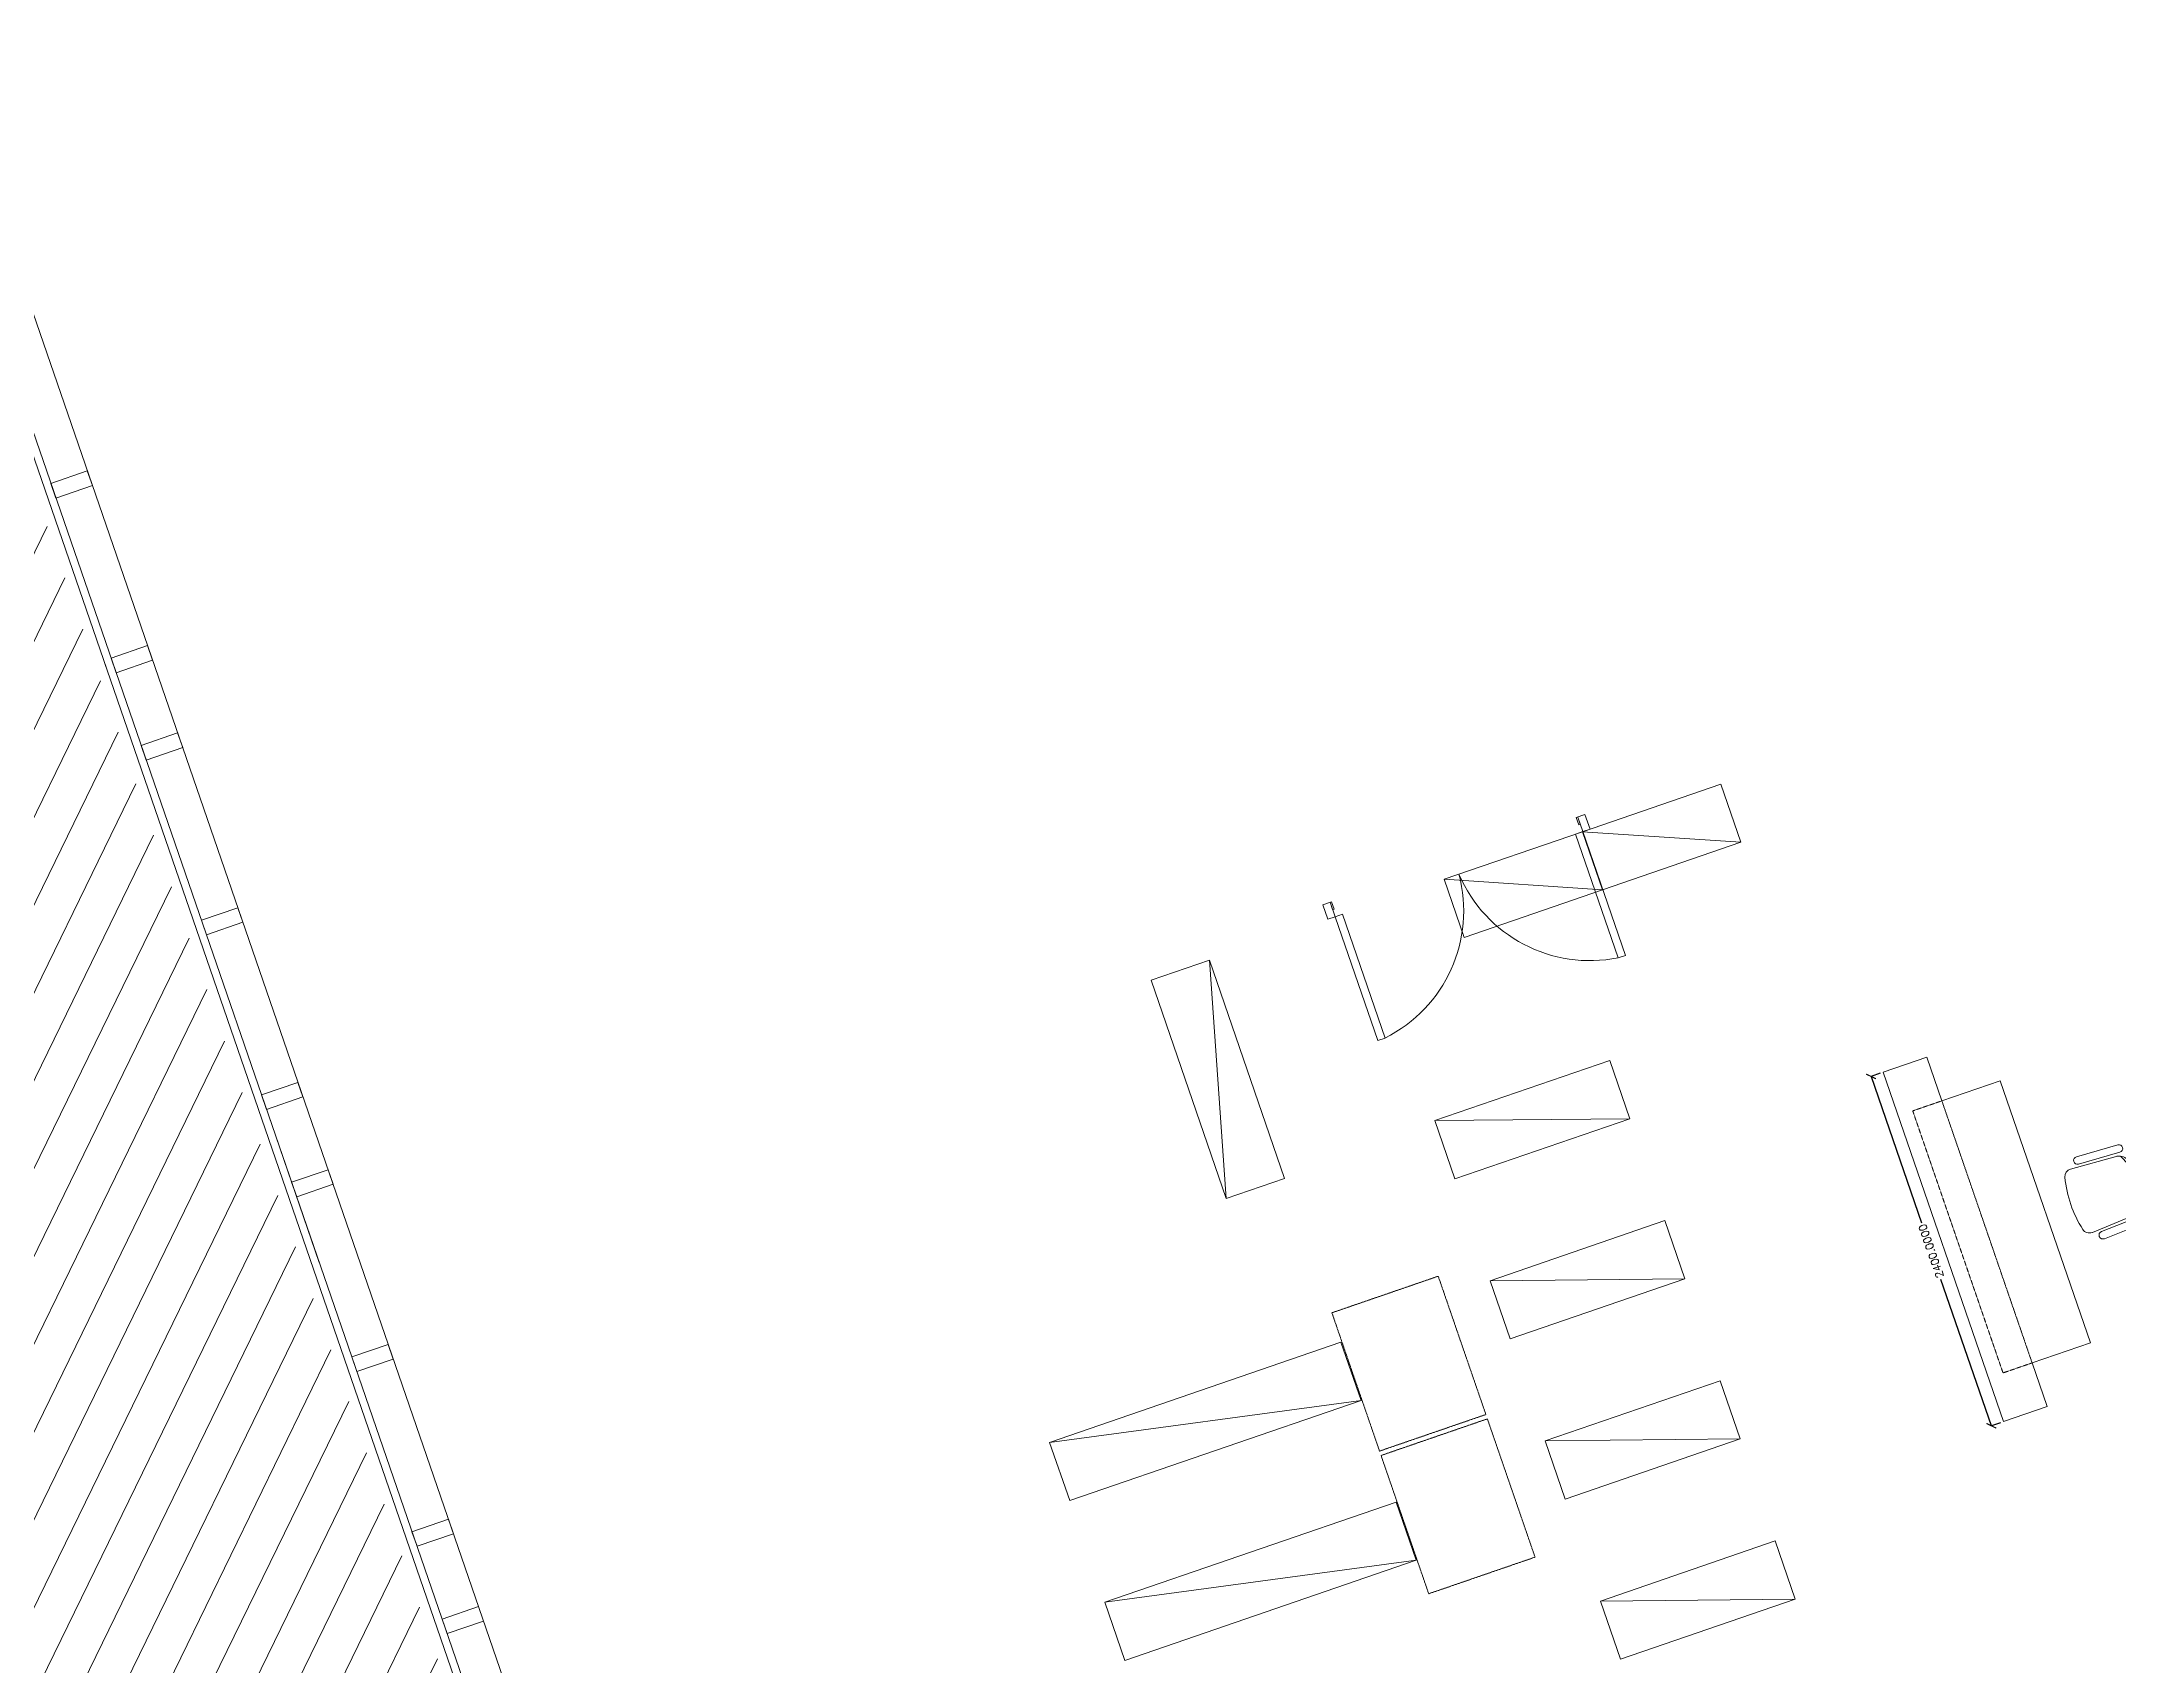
# Model space of a CAD drawing. Extents: x 760773 to 1075934, y 719259 to 1013331.
# Drawn here: x 812285 to 825767, y 809051 to 819599 of the extents above; entities that cross this region are included whole.
import ezdxf

# ---------------------------------------------------------------- set-up
doc = ezdxf.new("R2010")
doc.units = 0
doc.header["$MEASUREMENT"] = 0
doc.linetypes.add('DASHED', pattern=[0.75, 0.5, -0.25])
doc.linetypes.add('HIDDEN2', pattern=[0.1875, 0.125, -0.0625])
doc.layers.get('DEFPOINTS').update_dxf_attribs({"lineweight": 0})
for name, color, linetype, lineweight in [('27', 7, 'Continuous', 0), ('72471 FF-FUR', 9, 'Continuous', 30), ('A-Door', 4, 'Continuous', 0), ('A-WALL', 2, 'Continuous', 0), ('spare0', 7, 'Continuous', 0)]:
    doc.layers.add(name, color=color, linetype=linetype, lineweight=lineweight)
doc.layers.add('a-dim', color=7, linetype='Continuous')
doc.layers.add('e-b-shell', color=253, linetype='Continuous')
doc.styles.add('TEXTS', font='simplex.shx')
doc.dimstyles.get("Standard").update_dxf_attribs({"dimtxt": 0.18, "dimasz": 0.18, "dimexe": 0.18, "dimexo": 0.0625, "dimgap": 0.09, "dimtad": 0, "dimtih": 1, "dimtoh": 1, "dimdec": 4, "dimzin": 0, "dimdsep": 46, "dimtxsty": 'Standard', "dimcen": 0.09, "dimadec": 0, "dimazin": 0, "dimtfac": 1, "dimtdec": 4, "dimtofl": 0, "dimtmove": 0, "dimatfit": 3, "dimfxl": 1, "dimtolj": 1, "dimtzin": 0, "dimarcsym": 0})

# ---------------------------------------------------------------- blocks, each defined once
blk = doc.blocks.new('AnonymousCell')
at = {"layer": 'e-b-shell', "lineweight": 0, "flags": 128}
for points in [[(9.189, 28.6), (9.222, 28.505), (8.985, 28.424), (8.953, 28.518), (9.189, 28.6)], [(10.166, 25.763), (10.198, 25.669), (9.962, 25.587), (9.929, 25.682), (10.166, 25.763)], [(11.143, 22.927), (11.175, 22.832), (10.939, 22.751), (10.906, 22.845), (11.143, 22.927)]]:
    blk.add_lwpolyline(points, dxfattribs=at)
blk = doc.blocks.new('AnonymousCell2')
at = {"layer": 'e-b-shell', "lineweight": 0, "flags": 128}
for points in [[(9.189, 28.6), (9.222, 28.505), (8.985, 28.424), (8.953, 28.518), (9.189, 28.6)], [(10.166, 25.763), (10.198, 25.669), (9.962, 25.587), (9.929, 25.682), (10.166, 25.763)], [(11.142, 22.927), (11.175, 22.832), (10.939, 22.751), (10.906, 22.845), (11.142, 22.927)]]:
    blk.add_lwpolyline(points, dxfattribs=at)
blk = doc.blocks.new('A$C52266D81')
at = {"layer": 'A-Door', "color": 4, "linetype": 'Continuous', "lineweight": 0, "ltscale": 0.001, "flags": 128}
for points in [[(0, -100), (100, -100), (100, -150), (0, -150)], [(0, -150), (50, -150), (50, -160), (0, -160), (0, -100)], [(100, -150), (100, -200), (950, -200), (950, -150), (100, -150)], [(0, -1850), (50, -1850), (50, -1840), (0, -1840), (0, -1900)], [(0, -1900), (100, -1900), (100, -1850), (0, -1850)], [(100, -1850), (100, -1800), (950, -1800), (950, -1850), (100, -1850)]]:
    blk.add_lwpolyline(points, dxfattribs=at)
at = {"layer": 'A-Door', "color": 4, "linetype": 'Continuous', "lineweight": 0, "ltscale": 0.001}
for centre, start, end in [((34, -78), 274.0878, 352.4408), ((34, -1922), 7.5592, 85.9122)]:
    blk.add_arc(centre, 924, start, end, dxfattribs=at)
blk = doc.blocks.new('X301')
at = {"color": 0}
for p in [(36290.625, 43356.25), (36334.375, 43356.25), (36378.125, 43356.25), (36421.875, 43356.25), (36465.625, 43356.25), (36509.375, 43356.25), (36553.125, 43356.25), (36596.875, 43356.25)]:
    blk.add_point(p, dxfattribs=at)
blk = doc.blocks.new('c7_11')
at = {"color": 0, "linetype": 'ByBlock', "lineweight": -2}
for p, q in [((-268, 415), (-281, 135)), ((-218, 411), (-231, 131)), ((-192, 467), (-192, 475)), ((192, 467), (192, 475)), ((218, 411), (231, 131)), ((268, 415), (281, 135)), ((-200, 380), (-218, 73)), ((199, 378), (217, 74))]:
    blk.add_line(p, q, dxfattribs=at)
for centre, radius, start, end in [((-243, 413), 25, 356.2298, 176.2298), ((-118, 372), 82, 119.0663, 178.9882), ((0, 76), 382, 59.7683, 120.2317), ((-167, 474), 25, 100.3884, 177.4438), ((-167, 466), 25, 177.4438, 294.5277), ((0, 4), 524, 70.4182, 109.1761), ((0, 4), 467, 70.4182, 109.1761), ((167, 466), 25, 245.4723, 2.5562), ((117, 372), 82.3, 1.0429, 60.6025), ((167, 474), 25, 2.5562, 69.1297), ((243, 413), 25, 3.7702, 183.7702), ((-256, 133), 25, 176.2298, 356.2298), ((-168, 69), 50, 176.2298, 256.6171), ((-2, 764), 764, 256.6171, 283.7289), ((167, 70), 50, 283.7289, 3.7913), ((256, 133), 25, 183.7702, 3.7702)]:
    blk.add_arc(centre, radius, start, end, dxfattribs=at)
for p in [(-36463, -42857), (-36463, -42882)]:
    blk.add_blockref('X301', p, dxfattribs=at)
blk = doc.blocks.new('_ArchTick')
at = {"color": 0, "linetype": 'ByBlock', "const_width": 0.15}
blk.add_lwpolyline([(-0.5, -0.5), (0.5, 0.5)], dxfattribs=at)
blk = doc.blocks.new('*D374')
at = {"layer": 'a-dim', "color": 0, "lineweight": -2, "transparency": 16777216}
for p, q in [((824220, 812898), (824161, 812877)), ((824161, 812877), (824488, 811927)), ((824942, 810608), (824615, 811558)), ((825001, 810628), (824942, 810608))]:
    blk.add_line(p, q, dxfattribs=at)
at = {"layer": 'DEFPOINTS', "color": 0, "lineweight": 0, "transparency": 16777216}
for p in [(824161, 812877), (824220, 812898), (825001, 810628)]:
    blk.add_point(p, dxfattribs=at)
at = {"layer": 'a-dim', "color": 0, "lineweight": -2, "transparency": 16777216, "xscale": 50, "yscale": 50, "zscale": 50}
for p, rotation in [((824161, 812877), 109.0000000025343), ((824942, 810608), 289.0000000025343)]:
    blk.add_blockref('_ArchTick', p, dxfattribs=dict(at, rotation=rotation))
at = {"layer": 'a-dim', "color": 0, "lineweight": 0, "transparency": 16777216, "insert": (824551, 811743), "char_height": 50, "attachment_point": 5, "rotation": 109, "style": 'TEXTS'}
blk.add_mtext('\\A1;2400.0000', dxfattribs=at)

msp = doc.modelspace()

# ---------------------------------------------------------------- hatches: boundary and pattern name
at = {"layer": '27', "lineweight": 0, "true_color": 0x636466}
h = msp.add_hatch(dxfattribs=at)
h.set_pattern_fill('ANSI31', color=251, scale=2000)
h.set_pattern_definition([(244, (811611.96, 819556.77), (224.6985, -109.5928), [])])
edge = h.paths.add_edge_path()
edge.add_line((802798.75843, 809659.42392), (802447.28297, 809538.40122))
edge.add_line((802447.28297, 809538.40122), (800420.58607, 815424.36497))
edge.add_line((800420.58607, 815424.36497), (800773.95083, 815546.03534))
edge.add_line((800773.95083, 815546.03534), (811375.80732, 819196.54728))
edge.add_line((811375.80732, 819196.54728), (820638.16916, 792296.69504))
edge.add_line((820638.16916, 792296.69504), (810036.31267, 788646.18309))
edge.add_line((810036.31267, 788646.18309), (808978.81622, 791717.37582))
edge.add_arc((808980.70725, 791718.02695), 2, 108.999924295, 198.999999837, ccw=False)
edge.add_line((808980.05612, 791719.91799), (809635.30035, 791945.5357))
edge.add_line((809635.30035, 791945.5357), (808918.95488, 794026.0352))
edge.add_line((808918.95488, 794026.0352), (808263.68596, 793800.40802))
edge.add_arc((808263.03482, 793802.29906), 2, 198.999999841, 289.000000007, ccw=False)
edge.add_line((808261.14378, 793801.64792), (804823.776, 803784.48891))
edge.add_arc((804825.66704, 803785.14005), 2, 108.999706651, 198.999999837, ccw=False)
edge.add_line((804825.01591, 803787.03109), (805480.26138, 804012.64645))
edge.add_line((805480.26138, 804012.64645), (804763.98159, 806092.79284))
edge.add_line((804763.98159, 806092.79284), (804108.76226, 805867.18273))
edge.add_arc((804108.11112, 805869.07377), 2, 198.999999845, 289.000000003, ccw=False)
edge.add_line((804106.22009, 805868.42263), (803354.65336, 808051.1309))
edge.add_arc((803356.5444, 808051.78204), 2, 108.999987576, 198.999999841, ccw=False)
edge.add_line((803355.89326, 808053.67308), (804011.13741, 808279.29157))
edge.add_line((804011.13741, 808279.29157), (803457.7846, 809886.34483))
edge.add_line((803457.7846, 809886.34483), (802800.64947, 809660.07505))

# ---------------------------------------------------------------- linework, layer by layer
at = {"layer": '72471 FF-FUR', "lineweight": 0, "ltscale": 0.001}
for p, q in [((823315.72475, 814397.58218), (822287.25484, 814466.49986)), ((822417.4821, 814088.29243), (821389.01219, 814157.21011)), ((819865.39952, 813632.5882), (819975.54432, 812084.08307)), ((822594.4228, 812602.46545), (821329.57325, 812589.9911)), ((822952.54777, 811562.39502), (821687.69822, 811549.92067)), ((818828.72351, 810500.19987), (820849.98792, 810773.12875)), ((823310.67274, 810522.32459), (822045.82319, 810509.85023)), ((819186.28888, 809461.75463), (821207.55329, 809734.68351)), ((823668.79771, 809482.25416), (822403.94816, 809469.7798))]:
    msp.add_line(p, q, dxfattribs=at)
at = {"layer": '72471 FF-FUR', "linetype": 'Continuous', "lineweight": 0, "ltscale": 0.001}
for p, q in [((824239.32196, 812904.44449), (824522.97753, 813002.11493)), ((824522.97753, 813002.11493), (824620.64797, 812718.45936)), ((825020.68553, 810635.1999), (824239.32196, 812904.44449)), ((824998.85541, 812848.68662), (824620.64797, 812718.45936)), ((825584.87808, 811146.75319), (824998.85541, 812848.68662)), ((825206.67065, 811016.52592), (825584.87808, 811146.75319)), ((825206.67065, 811016.52592), (825304.3411, 810732.87035)), ((825304.3411, 810732.87035), (825020.68553, 810635.1999))]:
    msp.add_line(p, q, dxfattribs=at)
at = {"layer": '72471 FF-FUR', "linetype": 'DASHED', "lineweight": 0}
for p, q in [((824620.64797, 812718.45936), (824431.54426, 812653.34573)), ((824431.54426, 812653.34573), (825017.56694, 810951.41229)), ((825017.56694, 810951.41229), (825206.67065, 811016.52592))]:
    msp.add_line(p, q, dxfattribs=at)
at = {"layer": '72471 FF-FUR', "linetype": 'DASHED', "lineweight": 0, "ltscale": 0.001}
msp.add_line((824620.64797, 812718.45936), (825206.67065, 811016.52592), dxfattribs=at)
at = {"layer": '72471 FF-FUR', "lineweight": 0, "ltscale": 0.001}
for points in [[(822287.25484, 814466.49986), (823185.49749, 814775.78961), (823315.72475, 814397.58218), (822417.4821, 814088.29243)], [(821389.01219, 814157.21011), (822287.25484, 814466.49986), (822417.4821, 814088.29243), (821519.23946, 813779.00268)], [(819975.54432, 812084.08307), (819487.19209, 813502.36094), (819865.39952, 813632.5882), (820353.75175, 812214.31033)], [(821329.57325, 812589.9911), (822464.19554, 812980.67289), (822594.4228, 812602.46545), (821459.80051, 812211.78367)], [(821687.69822, 811549.92067), (822822.32051, 811940.60245), (822952.54777, 811562.39502), (821817.92548, 811171.71324)], [(820849.98792, 810773.12875), (818958.95077, 810121.99244), (818828.72351, 810500.19987), (820719.76066, 811151.33618)], [(822045.82319, 810509.85023), (823180.44548, 810900.53202), (823310.67274, 810522.32459), (822176.05045, 810131.6428)], [(821207.55329, 809734.68351), (819316.51614, 809083.5472), (819186.28888, 809461.75463), (821077.32603, 810112.89094)], [(822403.94816, 809469.7798), (823538.57045, 809860.46159), (823668.79771, 809482.25416), (822534.17542, 809091.57237)]]:
    msp.add_lwpolyline(points, close=True, dxfattribs=at)
at = {"layer": '72471 FF-FUR', "color": 6, "linetype": 'HIDDEN2', "lineweight": 0, "ltscale": 0.001, "flags": 128}
for points in [[(821351.36275, 811579.55116), (821660.6525, 810681.30849), (820970.42393, 810443.64373), (820661.13417, 811341.8864), (821351.36275, 811579.55116)], [(821670.41954, 810652.94293), (821979.70929, 809754.70027), (821289.48072, 809517.03551), (820980.19097, 810415.27818), (821670.41954, 810652.94293)]]:
    msp.add_lwpolyline(points, dxfattribs=at)
at = {"layer": 'A-WALL', "color": 2, "linetype": 'Continuous', "lineweight": 0, "ltscale": 0.001}
for p, q in [((812689.37757, 815578.48892), (812721.93443, 815483.93691)), ((814087.41039, 811669.18786), (813729.05123, 812709.88637))]:
    msp.add_line(p, q, dxfattribs=at)
at = {"layer": 'spare0', "color": 2, "linetype": 'Continuous', "lineweight": 13, "true_color": 0xfff500}
for p, q in [((830178.77678, 765704.40583), (811621.48034, 819598.61958)), ((829861.00516, 765859.39358), (811466.37802, 819281.18072))]:
    msp.add_line(p, q, dxfattribs=at)
at = {"layer": 'spare0', "color": 1, "linetype": 'Continuous', "lineweight": 0, "flags": 128}
msp.add_lwpolyline([(777961.20549, 807697.33446), (777961.20549, 807697.33446), (796325.32466, 754364.15548), (829796.89685, 765889.79951), (811434.81768, 819217.06035)], dxfattribs=at)
at = {"layer": 'spare0', "color": 2, "linetype": 'Continuous', "lineweight": 0, "flags": 128}
for points in [[(812581.88917, 816809.41909), (812614.44568, 816714.86713), (812378.02848, 816633.46311), (812345.47198, 816728.01507), (812581.88917, 816809.41909)], [(813558.58869, 813972.862), (813591.1452, 813878.31003), (813354.728, 813796.90601), (813322.17149, 813891.45797), (813558.58869, 813972.862)], [(814535.2882, 811136.30491), (814567.84471, 811041.75294), (814331.42752, 810960.34893), (814298.87101, 811054.90089), (814535.2882, 811136.30491)]]:
    msp.add_lwpolyline(points, dxfattribs=at)

# ---------------------------------------------------------------- block references
at = {"color": 7, "linetype": 'Continuous', "lineweight": 0, "xscale": 999.9999999999975, "yscale": 999.9999999999975, "zscale": 999.9999999999975}
for name, p in [('AnonymousCell', (803783.42062, 787075.16286)), ('AnonymousCell2', (803978.82062, 786507.86286))]:
    msp.add_blockref(name, p, dxfattribs=at)
at = {"layer": '72471 FF-FUR', "lineweight": 0, "ltscale": 0.001, "extrusion": (0, 0, -1), "xscale": -1.000000000000004, "zscale": -1.000000000000004, "rotation": 71.1730171070871}
msp.add_blockref('c7_11', (-825457.40755, 812045.74982), dxfattribs=at)
at = {"layer": 'A-Door', "color": 4, "linetype": 'Continuous', "lineweight": 0, "ltscale": 0.001, "rotation": 289.0000000025353}
msp.add_blockref('A$C52266D81', (822398.5345, 814610.58031), dxfattribs=at)

# ---------------------------------------------------------------- dimensions: what is measured, and where the dimension line sits
at = {"layer": 'a-dim', "lineweight": 0}
dim = msp.add_linear_dim(base=(824160.77705, 812877.3993), p1=(825000.93922, 810628.4007), p2=(824219.57564, 812897.64529), angle=289.000000014, dimstyle='Standard', override={"dimtxt": 50, "dimasz": 50, "dimtxsty": 'TEXTS', "dimblk1": 'ArchTick', "dimblk2": 'ArchTick', "dimsah": 1}, dxfattribs=at)
dim.commit()
dim.dimension.update_dxf_attribs({"geometry": '*D374', "text_midpoint": (824551.45883, 811742.77701), "text_rotation": 270})

doc.saveas('drawing.dxf')
